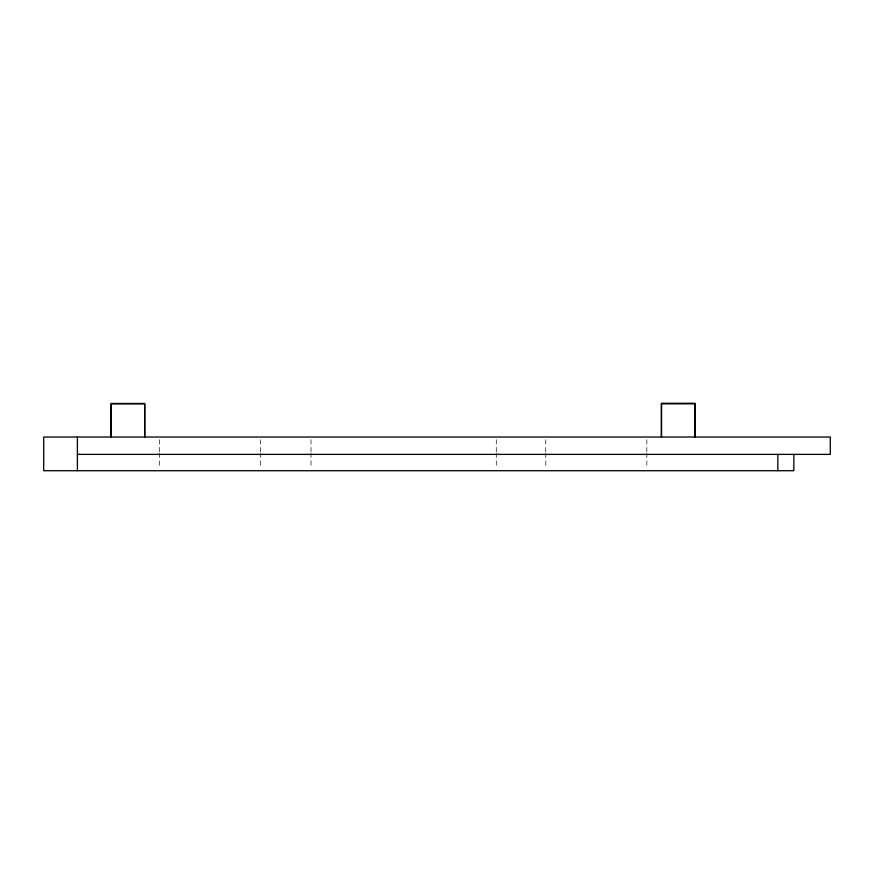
<?xml version="1.0" encoding="UTF-8"?>
<svg xmlns="http://www.w3.org/2000/svg" width="874" height="874" viewBox="0 0 874 874"><rect width="100%" height="100%" fill="white"/><g stroke="black" fill="none" stroke-linecap="round" stroke-linejoin="round"><path stroke-width="0.66" stroke-dasharray="4.37 3.28" d="M646.836 439.72L646.836 451.847M646.836 453.191L646.836 468.016M545.758 439.72L545.758 451.847M545.758 453.191L545.758 468.016M496.29 439.72L496.29 451.847M496.29 453.191L496.29 468.016M311.013 439.72L311.013 451.847M311.013 453.191L311.013 468.016M260.474 439.72L260.474 451.847M260.474 453.191L260.474 468.016M159.385 439.72L159.385 451.847M159.385 453.191L159.385 468.016"/><path stroke-width="1.31" d="M77.393 454.382L830.3 454.382L830.3 437.022L43.7 437.022L43.7 470.715L793.843 470.715L793.843 454.382M777.827 454.382L777.827 470.715M661.476 437.022L661.476 403.285L695.092 403.285L695.092 437.022L695.136 403.832L661.443 403.832L661.443 437.022M144.745 437.022L144.745 403.832L111.129 403.832L111.129 437.022L111.216 403.471L144.658 403.471L144.658 437.022M77.393 437.022L77.393 470.715"/></g></svg>
